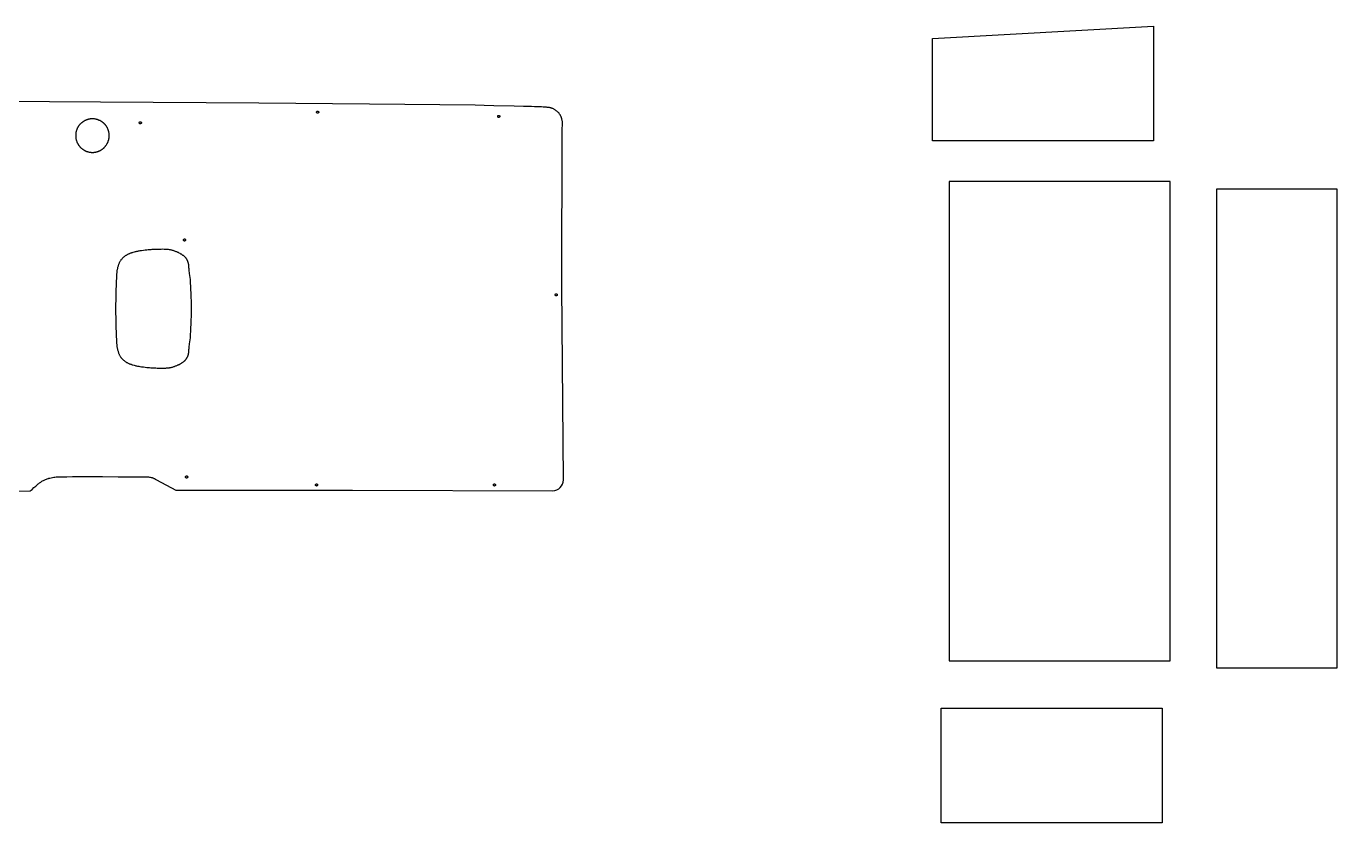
# Model space of a CAD drawing. Extents: x 436 to 6820, y 295 to 5562.
# Drawn here: x 4359 to 6820, y 295 to 1790 of the extents above; entities that cross this region are included whole.
import ezdxf

# ---------------------------------------------------------------- set-up
doc = ezdxf.new("R2010")
doc.units = 0
doc.layers.add('Default_Layer', color=1, linetype='CONTINUOUS')

msp = doc.modelspace()

# ---------------------------------------------------------------- linework, layer by layer
at = {"layer": 'Default_Layer'}
for points in [[(6475.9, 1575.3), (6060.9, 1575.3), (6060.8, 1767.3), (6475.9, 1790.3), (6475.9, 1575.3)], [(4906.3, 1630.9), (4906.5, 1630.9), (4906.7, 1630.9), (4906.9, 1630.8), (4907.1, 1630.8), (4907.3, 1630.7), (4907.4, 1630.6), (4907.6, 1630.5), (4907.7, 1630.4), (4907.9, 1630.2), (4908, 1630.1), (4908.1, 1629.9), (4908.2, 1629.7), (4908.2, 1629.5), (4908.3, 1629.3), (4908.3, 1629.1), (4908.3, 1628.9), (4908.3, 1628.7), (4908.3, 1628.5), (4908.2, 1628.3), (4908.2, 1628.2), (4908.1, 1628), (4908, 1627.8), (4907.9, 1627.7), (4907.7, 1627.5), (4907.6, 1627.4), (4907.4, 1627.3), (4907.3, 1627.2), (4907.1, 1627.1), (4906.9, 1627), (4906.7, 1627), (4906.5, 1626.9), (4906.3, 1626.9), (4906.1, 1626.9), (4905.9, 1627), (4905.7, 1627), (4905.5, 1627.1), (4905.4, 1627.2), (4905.2, 1627.3), (4905, 1627.4), (4904.9, 1627.5), (4904.8, 1627.7), (4904.7, 1627.8), (4904.6, 1628), (4904.5, 1628.2), (4904.4, 1628.3), (4904.4, 1628.5), (4904.3, 1628.7), (4904.3, 1628.9), (4904.3, 1629.1), (4904.4, 1629.3), (4904.4, 1629.5), (4904.5, 1629.7), (4904.6, 1629.9), (4904.7, 1630.1), (4904.8, 1630.2), (4904.9, 1630.4), (4905, 1630.5), (4905.2, 1630.6), (4905.4, 1630.7), (4905.5, 1630.8), (4905.7, 1630.8), (4905.9, 1630.9), (4906.1, 1630.9), (4906.3, 1630.9)], [(4483.5, 1616.4), (4482.7, 1616.4), (4481.8, 1616.4), (4481, 1616.3), (4480.2, 1616.3), (4479.5, 1616.2), (4478.7, 1616.1), (4477.9, 1615.9), (4477.1, 1615.8), (4476.4, 1615.6), (4475.6, 1615.4), (4474.8, 1615.2), (4474.1, 1615), (4473.4, 1614.8), (4472.6, 1614.5), (4471.9, 1614.2), (4471.2, 1613.9), (4470.5, 1613.6), (4469.8, 1613.3), (4469.1, 1613), (4468.5, 1612.6), (4467.8, 1612.2), (4467.1, 1611.9), (4466.5, 1611.5), (4465.9, 1611), (4465.2, 1610.6), (4464.6, 1610.2), (4464, 1609.7), (4463.4, 1609.2), (4462.9, 1608.7), (4462.3, 1608.2), (4461.7, 1607.7), (4461.2, 1607.2), (4460.7, 1606.7), (4460.1, 1606.1), (4459.6, 1605.5), (4459.2, 1605), (4458.7, 1604.4), (4458.2, 1603.8), (4457.8, 1603.2), (4457.3, 1602.5), (4456.9, 1601.9), (4456.5, 1601.3), (4456.1, 1600.6), (4455.8, 1599.9), (4455.4, 1599.3), (4455.1, 1598.6), (4454.7, 1597.9), (4454.4, 1597.2), (4454.2, 1596.5), (4453.9, 1595.8), (4453.6, 1595), (4453.4, 1594.3), (4453.2, 1593.5), (4453, 1592.8), (4452.8, 1592), (4452.6, 1591.3), (4452.5, 1590.5), (4452.3, 1589.7), (4452.2, 1588.9), (4452.1, 1588.1), (4452.1, 1587.3), (4452, 1586.5), (4452, 1585.7), (4452, 1584.9), (4452, 1584.1), (4452, 1583.3), (4452.1, 1582.5), (4452.1, 1581.7), (4452.2, 1580.9), (4452.3, 1580.1), (4452.5, 1579.3), (4452.6, 1578.6), (4452.8, 1577.8), (4453, 1577.1), (4453.2, 1576.3), (4453.4, 1575.6), (4453.6, 1574.8), (4453.9, 1574.1), (4454.2, 1573.4), (4454.4, 1572.7), (4454.7, 1572), (4455.1, 1571.3), (4455.4, 1570.6), (4455.8, 1569.9), (4456.1, 1569.2), (4456.5, 1568.6), (4456.9, 1567.9), (4457.3, 1567.3), (4457.8, 1566.7), (4458.2, 1566.1), (4458.7, 1565.5), (4459.2, 1564.9), (4459.6, 1564.3), (4460.1, 1563.7), (4460.7, 1563.2), (4461.2, 1562.6), (4461.7, 1562.1), (4462.3, 1561.6), (4462.9, 1561.1), (4463.4, 1560.6), (4464, 1560.1), (4464.6, 1559.7), (4465.2, 1559.2), (4465.9, 1558.8), (4466.5, 1558.4), (4467.1, 1558), (4467.8, 1557.6), (4468.5, 1557.2), (4469.1, 1556.9), (4469.8, 1556.5), (4470.5, 1556.2), (4471.2, 1555.9), (4471.9, 1555.6), (4472.6, 1555.3), (4473.4, 1555.1), (4474.1, 1554.8), (4474.8, 1554.6), (4475.6, 1554.4), (4476.4, 1554.2), (4477.1, 1554.1), (4477.9, 1553.9), (4478.7, 1553.8), (4479.5, 1553.7), (4480.2, 1553.6), (4481, 1553.5), (4481.8, 1553.5), (4482.7, 1553.4), (4483.5, 1553.4), (4484.3, 1553.4), (4485.1, 1553.5), (4485.9, 1553.5), (4486.7, 1553.6), (4487.5, 1553.7), (4488.3, 1553.8), (4489, 1553.9), (4489.8, 1554.1), (4490.6, 1554.2), (4491.3, 1554.4), (4492.1, 1554.6), (4492.8, 1554.8), (4493.6, 1555.1), (4494.3, 1555.3), (4495, 1555.6), (4495.7, 1555.9), (4496.4, 1556.2), (4497.1, 1556.5), (4497.8, 1556.9), (4498.5, 1557.2), (4499.1, 1557.6), (4499.8, 1558), (4500.4, 1558.4), (4501.1, 1558.8), (4501.7, 1559.2), (4502.3, 1559.7), (4502.9, 1560.1), (4503.5, 1560.6), (4504.1, 1561.1), (4504.6, 1561.6), (4505.2, 1562.1), (4505.7, 1562.6), (4506.3, 1563.2), (4506.8, 1563.7), (4507.3, 1564.3), (4507.8, 1564.9), (4508.2, 1565.5), (4508.7, 1566.1), (4509.2, 1566.7), (4509.6, 1567.3), (4510, 1567.9), (4510.4, 1568.6), (4510.8, 1569.2), (4511.2, 1569.9), (4511.5, 1570.6), (4511.9, 1571.3), (4512.2, 1572), (4512.5, 1572.7), (4512.8, 1573.4), (4513.1, 1574.1), (4513.3, 1574.8), (4513.5, 1575.6), (4513.8, 1576.3), (4514, 1577.1), (4514.2, 1577.8), (4514.3, 1578.6), (4514.5, 1579.3), (4514.6, 1580.1), (4514.7, 1580.9), (4514.8, 1581.7), (4514.9, 1582.5), (4514.9, 1583.3), (4515, 1584.1), (4515, 1584.9), (4515, 1585.7), (4514.9, 1586.5), (4514.9, 1587.3), (4514.8, 1588.1), (4514.7, 1588.9), (4514.6, 1589.7), (4514.5, 1590.5), (4514.3, 1591.3), (4514.2, 1592), (4514, 1592.8), (4513.8, 1593.5), (4513.5, 1594.3), (4513.3, 1595), (4513.1, 1595.8), (4512.8, 1596.5), (4512.5, 1597.2), (4512.2, 1597.9), (4511.9, 1598.6), (4511.5, 1599.3), (4511.2, 1599.9), (4510.8, 1600.6), (4510.4, 1601.3), (4510, 1601.9), (4509.6, 1602.5), (4509.2, 1603.2), (4508.7, 1603.8), (4508.2, 1604.4), (4507.8, 1605), (4507.3, 1605.5), (4506.8, 1606.1), (4506.3, 1606.7), (4505.7, 1607.2), (4505.2, 1607.7), (4504.6, 1608.2), (4504.1, 1608.7), (4503.5, 1609.2), (4502.9, 1609.7), (4502.3, 1610.2), (4501.7, 1610.6), (4501.1, 1611), (4500.4, 1611.5), (4499.8, 1611.9), (4499.1, 1612.2), (4498.5, 1612.6), (4497.8, 1613), (4497.1, 1613.3), (4496.4, 1613.6), (4495.7, 1613.9), (4495, 1614.2), (4494.3, 1614.5), (4493.6, 1614.8), (4492.8, 1615), (4492.1, 1615.2), (4491.3, 1615.4), (4490.6, 1615.6), (4489.8, 1615.8), (4489, 1615.9), (4488.3, 1616.1), (4487.5, 1616.2), (4486.7, 1616.3), (4485.9, 1616.3), (4485.1, 1616.4), (4484.3, 1616.4), (4483.5, 1616.4)], [(4573.3, 1610.9), (4573.5, 1610.9), (4573.7, 1610.9), (4573.9, 1610.8), (4574.1, 1610.8), (4574.3, 1610.7), (4574.4, 1610.6), (4574.6, 1610.5), (4574.7, 1610.4), (4574.9, 1610.2), (4575, 1610.1), (4575.1, 1609.9), (4575.2, 1609.7), (4575.2, 1609.5), (4575.3, 1609.3), (4575.3, 1609.1), (4575.3, 1608.9), (4575.3, 1608.7), (4575.3, 1608.5), (4575.2, 1608.3), (4575.2, 1608.2), (4575.1, 1608), (4575, 1607.8), (4574.9, 1607.7), (4574.7, 1607.5), (4574.6, 1607.4), (4574.4, 1607.3), (4574.3, 1607.2), (4574.1, 1607.1), (4573.9, 1607), (4573.7, 1607), (4573.5, 1606.9), (4573.3, 1606.9), (4573.1, 1606.9), (4572.9, 1607), (4572.7, 1607), (4572.5, 1607.1), (4572.4, 1607.2), (4572.2, 1607.3), (4572, 1607.4), (4571.9, 1607.5), (4571.8, 1607.7), (4571.7, 1607.8), (4571.6, 1608), (4571.5, 1608.2), (4571.4, 1608.3), (4571.4, 1608.5), (4571.3, 1608.7), (4571.3, 1608.9), (4571.3, 1609.1), (4571.4, 1609.3), (4571.4, 1609.5), (4571.5, 1609.7), (4571.6, 1609.9), (4571.7, 1610.1), (4571.8, 1610.2), (4571.9, 1610.4), (4572, 1610.5), (4572.2, 1610.6), (4572.4, 1610.7), (4572.5, 1610.8), (4572.7, 1610.8), (4572.9, 1610.9), (4573.1, 1610.9), (4573.3, 1610.9)], [(5246.3, 1622.9), (5246.5, 1622.9), (5246.7, 1622.9), (5246.9, 1622.8), (5247.1, 1622.8), (5247.3, 1622.7), (5247.4, 1622.6), (5247.6, 1622.5), (5247.7, 1622.4), (5247.9, 1622.2), (5248, 1622.1), (5248.1, 1621.9), (5248.2, 1621.7), (5248.2, 1621.5), (5248.3, 1621.3), (5248.3, 1621.1), (5248.3, 1620.9), (5248.3, 1620.7), (5248.3, 1620.5), (5248.2, 1620.3), (5248.2, 1620.2), (5248.1, 1620), (5248, 1619.8), (5247.9, 1619.7), (5247.7, 1619.5), (5247.6, 1619.4), (5247.4, 1619.3), (5247.3, 1619.2), (5247.1, 1619.1), (5246.9, 1619), (5246.7, 1619), (5246.5, 1618.9), (5246.3, 1618.9), (5246.1, 1618.9), (5245.9, 1619), (5245.7, 1619), (5245.5, 1619.1), (5245.4, 1619.2), (5245.2, 1619.3), (5245, 1619.4), (5244.9, 1619.5), (5244.8, 1619.7), (5244.7, 1619.8), (5244.6, 1620), (5244.5, 1620.2), (5244.4, 1620.3), (5244.4, 1620.5), (5244.3, 1620.7), (5244.3, 1620.9), (5244.3, 1621.1), (5244.4, 1621.3), (5244.4, 1621.5), (5244.5, 1621.7), (5244.6, 1621.9), (5244.7, 1622.1), (5244.8, 1622.2), (5244.9, 1622.4), (5245, 1622.5), (5245.2, 1622.6), (5245.4, 1622.7), (5245.5, 1622.8), (5245.7, 1622.8), (5245.9, 1622.9), (5246.1, 1622.9), (5246.3, 1622.9)], [(6507.2, 599), (6507.2, 1499), (6092.2, 1499), (6092.2, 599), (6507.2, 599)], [(6594.8, 1484.7), (6819.8, 1484.7), (6819.8, 584.7), (6594.8, 584.7), (6594.8, 1484.7)], [(4656.3, 1390.9), (4656.5, 1390.9), (4656.7, 1390.9), (4656.9, 1390.8), (4657.1, 1390.8), (4657.3, 1390.7), (4657.4, 1390.6), (4657.6, 1390.5), (4657.7, 1390.4), (4657.9, 1390.2), (4658, 1390.1), (4658.1, 1389.9), (4658.2, 1389.7), (4658.2, 1389.5), (4658.3, 1389.3), (4658.3, 1389.1), (4658.3, 1388.9), (4658.3, 1388.7), (4658.3, 1388.5), (4658.2, 1388.3), (4658.2, 1388.2), (4658.1, 1388), (4658, 1387.8), (4657.9, 1387.7), (4657.7, 1387.5), (4657.6, 1387.4), (4657.4, 1387.3), (4657.3, 1387.2), (4657.1, 1387.1), (4656.9, 1387), (4656.7, 1387), (4656.5, 1386.9), (4656.3, 1386.9), (4656.1, 1386.9), (4655.9, 1387), (4655.7, 1387), (4655.5, 1387.1), (4655.4, 1387.2), (4655.2, 1387.3), (4655, 1387.4), (4654.9, 1387.5), (4654.8, 1387.7), (4654.7, 1387.8), (4654.6, 1388), (4654.5, 1388.2), (4654.4, 1388.3), (4654.4, 1388.5), (4654.3, 1388.7), (4654.3, 1388.9), (4654.3, 1389.1), (4654.4, 1389.3), (4654.4, 1389.5), (4654.5, 1389.7), (4654.6, 1389.9), (4654.7, 1390.1), (4654.8, 1390.2), (4654.9, 1390.4), (4655, 1390.5), (4655.2, 1390.6), (4655.4, 1390.7), (4655.5, 1390.8), (4655.7, 1390.8), (4655.9, 1390.9), (4656.1, 1390.9), (4656.3, 1390.9)], [(4526.9, 1259.6), (4526.9, 1254.9), (4527, 1250), (4527.1, 1244.7), (4527.2, 1239.3), (4527.3, 1233.8), (4527.5, 1228.2), (4527.6, 1222.7), (4527.8, 1217.3), (4528, 1212.2), (4528.3, 1207.3), (4528.5, 1202.8), (4528.7, 1198.7), (4528.9, 1195.1), (4529.1, 1192.2), (4529.3, 1190.9), (4529.4, 1189.9), (4529.5, 1189), (4529.6, 1188.3), (4529.8, 1187.2), (4530, 1186), (4530.3, 1184.8), (4530.5, 1183.6), (4530.8, 1182.4), (4531.2, 1181.2), (4531.5, 1180.1), (4531.8, 1178.9), (4532.2, 1177.7), (4532.6, 1176.6), (4533, 1175.5), (4533.4, 1174.5), (4533.9, 1173.4), (4534.4, 1172.5), (4534.9, 1171.5), (4535.4, 1170.7), (4535.9, 1169.8), (4536.5, 1169), (4537.1, 1168.2), (4537.7, 1167.4), (4538.4, 1166.7), (4539.1, 1166), (4539.8, 1165.2), (4540.5, 1164.5), (4541.2, 1163.9), (4542, 1163.2), (4542.8, 1162.6), (4543.5, 1161.9), (4544.3, 1161.3), (4545.2, 1160.8), (4546, 1160.2), (4546.8, 1159.6), (4547.7, 1159.1), (4548.6, 1158.6), (4549.5, 1158.1), (4550.5, 1157.6), (4551.6, 1157.2), (4552.6, 1156.7), (4553.7, 1156.3), (4554.8, 1155.9), (4556, 1155.5), (4557.1, 1155.1), (4558.2, 1154.7), (4559.4, 1154.4), (4561.7, 1153.7), (4563.9, 1153.1), (4565.1, 1152.8), (4566.4, 1152.5), (4567.8, 1152.2), (4569.3, 1152), (4570.8, 1151.7), (4572.5, 1151.5), (4575.8, 1151), (4579.2, 1150.5), (4582.4, 1150.1), (4585.4, 1149.8), (4588.1, 1149.5), (4590.5, 1149.3), (4592.9, 1149.1), (4595.3, 1148.9), (4597.8, 1148.8), (4600.2, 1148.7), (4602.6, 1148.6), (4605, 1148.5), (4607.5, 1148.5), (4612.7, 1148.4), (4615.5, 1148.4), (4618.4, 1148.4), (4619.8, 1148.5), (4621.3, 1148.5), (4622.6, 1148.6), (4624, 1148.7), (4625.3, 1148.8), (4626.6, 1148.9), (4627.9, 1149.1), (4629, 1149.3), (4630.2, 1149.5), (4631.4, 1149.8), (4632.6, 1150.1), (4633.8, 1150.4), (4635, 1150.8), (4636.2, 1151.2), (4637.4, 1151.6), (4638.5, 1152), (4639.7, 1152.4), (4640.8, 1152.8), (4641.9, 1153.3), (4642.9, 1153.7), (4643.9, 1154.2), (4644.9, 1154.6), (4645.7, 1155), (4646.5, 1155.4), (4648.1, 1156.2), (4649.7, 1157.1), (4650.4, 1157.6), (4651.2, 1158.1), (4652, 1158.6), (4652.7, 1159.1), (4653.4, 1159.6), (4654.2, 1160.2), (4654.8, 1160.7), (4655.5, 1161.2), (4656.1, 1161.8), (4656.7, 1162.3), (4657.3, 1162.9), (4657.8, 1163.4), (4658.3, 1163.9), (4658.7, 1164.5), (4659.2, 1165.1), (4659.6, 1165.7), (4660.1, 1166.4), (4660.5, 1167), (4660.9, 1167.7), (4661.3, 1168.3), (4661.6, 1169), (4662, 1169.6), (4662.3, 1170.3), (4662.6, 1170.9), (4662.9, 1171.6), (4663.1, 1172.2), (4663.3, 1172.8), (4663.5, 1173.4), (4663.7, 1174), (4663.9, 1174.6), (4664, 1175.2), (4664.1, 1175.8), (4664.1, 1176.4), (4664.2, 1177.1), (4664.3, 1178.3), (4664.4, 1180.8), (4664.4, 1182), (4664.5, 1182.6), (4664.6, 1183.3), (4664.8, 1184.9), (4665.1, 1187.4), (4666, 1193.8), (4666.5, 1197.5), (4666.9, 1201.2), (4667.3, 1204.9), (4667.5, 1206.6), (4667.6, 1208.2), (4667.7, 1209.9), (4667.9, 1212.1), (4668.2, 1217.4), (4668.5, 1223.7), (4668.7, 1230.7), (4669, 1238.1), (4669.2, 1245.7), (4669.2, 1249.4), (4669.3, 1253.1), (4669.3, 1256.6), (4669.3, 1259.9), (4669.3, 1263.2), (4669.3, 1266.7), (4669.2, 1270.3), (4669.2, 1274.1), (4669, 1281.6), (4668.7, 1289.1), (4668.5, 1296.1), (4668.2, 1302.4), (4667.9, 1307.7), (4667.7, 1309.8), (4667.6, 1311.6), (4667.5, 1313.2), (4667.3, 1314.9), (4666.9, 1318.5), (4666.5, 1322.3), (4666, 1325.9), (4665.1, 1332.4), (4664.8, 1334.8), (4664.6, 1336.5), (4664.5, 1337.1), (4664.4, 1337.7), (4664.4, 1339), (4664.3, 1341.5), (4664.2, 1342.7), (4664.1, 1343.3), (4664.1, 1343.9), (4664, 1344.5), (4663.9, 1345.1), (4663.7, 1345.7), (4663.5, 1346.3), (4663.3, 1346.9), (4663.1, 1347.5), (4662.9, 1348.2), (4662.6, 1348.8), (4662.3, 1349.5), (4662, 1350.1), (4661.6, 1350.8), (4661.3, 1351.5), (4660.9, 1352.1), (4660.5, 1352.8), (4660.1, 1353.4), (4659.6, 1354), (4659.2, 1354.7), (4658.7, 1355.2), (4658.3, 1355.8), (4657.8, 1356.4), (4657.3, 1356.9), (4656.7, 1357.4), (4656.1, 1358), (4655.5, 1358.5), (4654.8, 1359.1), (4654.2, 1359.6), (4653.4, 1360.1), (4652.7, 1360.6), (4652, 1361.2), (4651.2, 1361.7), (4650.4, 1362.2), (4649.7, 1362.6), (4648.1, 1363.5), (4646.5, 1364.4), (4645.7, 1364.8), (4644.9, 1365.2), (4643.9, 1365.6), (4642.9, 1366), (4641.9, 1366.5), (4640.8, 1366.9), (4639.7, 1367.4), (4638.5, 1367.8), (4637.4, 1368.2), (4636.2, 1368.6), (4635, 1369), (4633.8, 1369.3), (4632.6, 1369.7), (4631.4, 1370), (4630.2, 1370.2), (4629, 1370.5), (4627.9, 1370.7), (4626.6, 1370.8), (4625.3, 1371), (4624, 1371.1), (4622.6, 1371.2), (4621.3, 1371.2), (4619.8, 1371.3), (4618.4, 1371.3), (4615.5, 1371.4), (4612.7, 1371.3), (4607.5, 1371.3), (4605, 1371.3), (4602.6, 1371.2), (4600.2, 1371.1), (4597.8, 1371), (4595.3, 1370.8), (4592.9, 1370.7), (4590.5, 1370.5), (4588.1, 1370.2), (4585.4, 1370), (4582.4, 1369.6), (4579.2, 1369.2), (4575.8, 1368.8), (4572.5, 1368.3), (4570.8, 1368.1), (4569.3, 1367.8), (4567.8, 1367.5), (4566.4, 1367.2), (4565.1, 1367), (4563.9, 1366.7), (4561.7, 1366.1), (4559.4, 1365.4), (4558.2, 1365), (4557.1, 1364.7), (4556, 1364.3), (4554.8, 1363.9), (4553.7, 1363.5), (4552.6, 1363), (4551.6, 1362.6), (4550.5, 1362.1), (4549.5, 1361.6), (4548.6, 1361.2), (4547.7, 1360.6), (4546.8, 1360.1), (4546, 1359.6), (4545.2, 1359), (4544.3, 1358.4), (4543.5, 1357.8), (4542.8, 1357.2), (4542, 1356.6), (4541.2, 1355.9), (4540.5, 1355.2), (4539.8, 1354.5), (4539.1, 1353.8), (4538.4, 1353.1), (4537.7, 1352.3), (4537.1, 1351.5), (4536.5, 1350.8), (4535.9, 1349.9), (4535.4, 1349.1), (4534.9, 1348.2), (4534.4, 1347.3), (4533.9, 1346.3), (4533.4, 1345.3), (4533, 1344.3), (4532.6, 1343.2), (4532.2, 1342), (4531.8, 1340.9), (4531.5, 1339.7), (4531.2, 1338.5), (4530.8, 1337.3), (4530.5, 1336.1), (4530.3, 1334.9), (4530, 1333.8), (4529.8, 1332.6), (4529.6, 1331.4), (4529.5, 1330.8), (4529.4, 1329.9), (4529.3, 1328.8), (4529.1, 1327.6), (4528.9, 1324.6), (4528.7, 1321), (4528.5, 1316.8), (4528.3, 1312.3), (4528, 1307.3), (4527.8, 1302.1), (4527.6, 1296.7), (4527.5, 1291.2), (4527.3, 1285.6), (4527.2, 1280), (4527.1, 1274.5), (4527, 1269.2), (4526.9, 1264.2), (4526.9, 1259.6)], [(5354.3, 1287.9), (5354.5, 1287.9), (5354.7, 1287.9), (5354.9, 1287.8), (5355.1, 1287.8), (5355.3, 1287.7), (5355.4, 1287.6), (5355.6, 1287.5), (5355.7, 1287.4), (5355.9, 1287.2), (5356, 1287.1), (5356.1, 1286.9), (5356.2, 1286.7), (5356.2, 1286.5), (5356.3, 1286.3), (5356.3, 1286.1), (5356.3, 1285.9), (5356.3, 1285.7), (5356.3, 1285.5), (5356.2, 1285.3), (5356.2, 1285.2), (5356.1, 1285), (5356, 1284.8), (5355.9, 1284.7), (5355.7, 1284.5), (5355.6, 1284.4), (5355.4, 1284.3), (5355.3, 1284.2), (5355.1, 1284.1), (5354.9, 1284), (5354.7, 1284), (5354.5, 1283.9), (5354.3, 1283.9), (5354.1, 1283.9), (5353.9, 1284), (5353.7, 1284), (5353.5, 1284.1), (5353.4, 1284.2), (5353.2, 1284.3), (5353, 1284.4), (5352.9, 1284.5), (5352.8, 1284.7), (5352.7, 1284.8), (5352.6, 1285), (5352.5, 1285.2), (5352.4, 1285.3), (5352.4, 1285.5), (5352.3, 1285.7), (5352.3, 1285.9), (5352.3, 1286.1), (5352.4, 1286.3), (5352.4, 1286.5), (5352.5, 1286.7), (5352.6, 1286.9), (5352.7, 1287.1), (5352.8, 1287.2), (5352.9, 1287.4), (5353, 1287.5), (5353.2, 1287.6), (5353.4, 1287.7), (5353.5, 1287.8), (5353.7, 1287.8), (5353.9, 1287.9), (5354.1, 1287.9), (5354.3, 1287.9)], [(4660.3, 945.9), (4660.5, 945.9), (4660.7, 945.9), (4660.9, 945.8), (4661.1, 945.8), (4661.3, 945.7), (4661.4, 945.6), (4661.6, 945.5), (4661.7, 945.4), (4661.9, 945.2), (4662, 945.1), (4662.1, 944.9), (4662.2, 944.7), (4662.2, 944.5), (4662.3, 944.3), (4662.3, 944.1), (4662.3, 943.9), (4662.3, 943.7), (4662.3, 943.5), (4662.2, 943.3), (4662.2, 943.2), (4662.1, 943), (4662, 942.8), (4661.9, 942.7), (4661.7, 942.5), (4661.6, 942.4), (4661.4, 942.3), (4661.3, 942.2), (4661.1, 942.1), (4660.9, 942), (4660.7, 942), (4660.5, 941.9), (4660.3, 941.9), (4660.1, 941.9), (4659.9, 942), (4659.7, 942), (4659.5, 942.1), (4659.4, 942.2), (4659.2, 942.3), (4659, 942.4), (4658.9, 942.5), (4658.8, 942.7), (4658.7, 942.8), (4658.6, 943), (4658.5, 943.2), (4658.4, 943.3), (4658.4, 943.5), (4658.3, 943.7), (4658.3, 943.9), (4658.3, 944.1), (4658.4, 944.3), (4658.4, 944.5), (4658.5, 944.7), (4658.6, 944.9), (4658.7, 945.1), (4658.8, 945.2), (4658.9, 945.4), (4659, 945.5), (4659.2, 945.6), (4659.4, 945.7), (4659.5, 945.8), (4659.7, 945.8), (4659.9, 945.9), (4660.1, 945.9), (4660.3, 945.9)], [(4904.3, 930.9), (4904.5, 930.9), (4904.7, 930.9), (4904.9, 930.8), (4905.1, 930.8), (4905.3, 930.7), (4905.4, 930.6), (4905.6, 930.5), (4905.7, 930.4), (4905.9, 930.2), (4906, 930.1), (4906.1, 929.9), (4906.2, 929.7), (4906.2, 929.5), (4906.3, 929.3), (4906.3, 929.1), (4906.3, 928.9), (4906.3, 928.7), (4906.3, 928.5), (4906.2, 928.3), (4906.2, 928.2), (4906.1, 928), (4906, 927.8), (4905.9, 927.7), (4905.7, 927.5), (4905.6, 927.4), (4905.4, 927.3), (4905.3, 927.2), (4905.1, 927.1), (4904.9, 927), (4904.7, 927), (4904.5, 926.9), (4904.3, 926.9), (4904.1, 926.9), (4903.9, 927), (4903.7, 927), (4903.5, 927.1), (4903.4, 927.2), (4903.2, 927.3), (4903, 927.4), (4902.9, 927.5), (4902.8, 927.7), (4902.7, 927.8), (4902.6, 928), (4902.5, 928.2), (4902.4, 928.3), (4902.4, 928.5), (4902.3, 928.7), (4902.3, 928.9), (4902.3, 929.1), (4902.4, 929.3), (4902.4, 929.5), (4902.5, 929.7), (4902.6, 929.9), (4902.7, 930.1), (4902.8, 930.2), (4902.9, 930.4), (4903, 930.5), (4903.2, 930.6), (4903.4, 930.7), (4903.5, 930.8), (4903.7, 930.8), (4903.9, 930.9), (4904.1, 930.9), (4904.3, 930.9)], [(5238.3, 930.9), (5238.5, 930.9), (5238.7, 930.9), (5238.9, 930.8), (5239.1, 930.8), (5239.3, 930.7), (5239.4, 930.6), (5239.6, 930.5), (5239.7, 930.4), (5239.9, 930.2), (5240, 930.1), (5240.1, 929.9), (5240.2, 929.7), (5240.2, 929.5), (5240.3, 929.3), (5240.3, 929.1), (5240.3, 928.9), (5240.3, 928.7), (5240.3, 928.5), (5240.2, 928.3), (5240.2, 928.2), (5240.1, 928), (5240, 927.8), (5239.9, 927.7), (5239.7, 927.5), (5239.6, 927.4), (5239.4, 927.3), (5239.3, 927.2), (5239.1, 927.1), (5238.9, 927), (5238.7, 927), (5238.5, 926.9), (5238.3, 926.9), (5238.1, 926.9), (5237.9, 927), (5237.7, 927), (5237.5, 927.1), (5237.4, 927.2), (5237.2, 927.3), (5237, 927.4), (5236.9, 927.5), (5236.8, 927.7), (5236.7, 927.8), (5236.6, 928), (5236.5, 928.2), (5236.4, 928.3), (5236.4, 928.5), (5236.3, 928.7), (5236.3, 928.9), (5236.3, 929.1), (5236.4, 929.3), (5236.4, 929.5), (5236.5, 929.7), (5236.6, 929.9), (5236.7, 930.1), (5236.8, 930.2), (5236.9, 930.4), (5237, 930.5), (5237.2, 930.6), (5237.4, 930.7), (5237.5, 930.8), (5237.7, 930.8), (5237.9, 930.9), (5238.1, 930.9), (5238.3, 930.9)], [(6492, 509.6), (6492, 294.6), (6077, 294.6), (6077, 509.6), (6492, 509.6)]]:
    msp.add_lwpolyline(points, close=True, dxfattribs=at)
msp.add_lwpolyline([(4311.6, 917.6), (4366.8, 917.7), (4370.2, 920.7), (4373.7, 923.9), (4377, 926.8), (4378.4, 928.1), (4379.7, 929.1), (4381.8, 930.9), (4382.9, 931.8), (4384.1, 932.7), (4385.2, 933.5), (4386.3, 934.3), (4387.5, 935.1), (4388.1, 935.5), (4388.7, 935.9), (4390, 936.6), (4391.3, 937.3), (4392.7, 938), (4394.1, 938.7), (4395.6, 939.4), (4397.1, 940), (4398.6, 940.5), (4400.1, 941), (4400.9, 941.3), (4401.8, 941.5), (4402.7, 941.8), (4403.8, 942), (4405.9, 942.5), (4408.3, 942.9), (4410.7, 943.4), (4413.1, 943.7), (4415.5, 944.1), (4416.7, 944.2), (4417.9, 944.3), (4418.9, 944.4), (4420.7, 944.4), (4426.6, 944.5), (4435.2, 944.5), (4446, 944.6), (4458.5, 944.6), (4472.4, 944.6), (4502.2, 944.6), (4531.8, 944.5), (4557.7, 944.4), (4576.2, 944.4), (4581.6, 944.3), (4583.7, 944.3), (4585.5, 944.2), (4587.2, 944.1), (4589, 943.9), (4590.5, 943.7), (4592, 943.5), (4593.5, 943.2), (4594.2, 943.1), (4594.9, 942.9), (4595.7, 942.7), (4596.4, 942.5), (4596.7, 942.4), (4597.1, 942.2), (4598, 941.8), (4598.9, 941.3), (4599.8, 940.8), (4601.7, 939.7), (4602.7, 939.2), (4603.6, 938.7), (4640.2, 918.9), (4971.5, 918.9), (5347.7, 918.2), (5347.7, 918.2, 0.417354), (5367.7, 938.4), (5364.5, 1301.1), (5365.5, 1595.5), (5365.5, 1596.6), (5365.6, 1597.8), (5365.7, 1600.1), (5365.8, 1602.5), (5365.9, 1604.8), (5366, 1606), (5366, 1607.1), (5366, 1608.2), (5366, 1609.3), (5365.9, 1610.4), (5365.8, 1611.4), (5365.7, 1612.4), (5365.5, 1613.3), (5365.3, 1614.2), (5365.1, 1615.1), (5364.9, 1616), (5364.6, 1616.9), (5364.3, 1617.8), (5364, 1618.7), (5363.7, 1619.6), (5363.3, 1620.5), (5363, 1621.3), (5362.6, 1622.2), (5362.1, 1623), (5361.7, 1623.8), (5361.2, 1624.6), (5360.7, 1625.4), (5360.1, 1626.2), (5359.6, 1626.9), (5359, 1627.6), (5358.3, 1628.3), (5357.6, 1629), (5356.8, 1629.7), (5356.1, 1630.4), (5355.2, 1631.1), (5354.4, 1631.7), (5353.5, 1632.3), (5352.6, 1632.9), (5351.7, 1633.5), (5350.8, 1634.1), (5349.8, 1634.6), (5348.9, 1635.1), (5347.9, 1635.6), (5346.9, 1636), (5346, 1636.4), (5345.5, 1636.5), (5344.9, 1636.7), (5344.4, 1636.9), (5343.8, 1637), (5342.6, 1637.3), (5341.4, 1637.5), (5340.1, 1637.7), (5338.7, 1637.9), (5337.3, 1638), (5335.8, 1638.2), (5334.3, 1638.3), (5332.8, 1638.4), (5329.8, 1638.5), (5326.9, 1638.7), (5324.1, 1638.9), (5321.9, 1639), (5318.4, 1639.1), (5313.6, 1639.2), (5307.6, 1639.4), (5293, 1639.8), (5275.6, 1640.2), (5237.3, 1641), (5218.7, 1641.4), (5202.1, 1641.8), (5003.8, 1643.7), (4795.8, 1646.1), (4498.4, 1647.8), (4306.4, 1648.7)], format="xyb", dxfattribs=at)

doc.saveas('drawing.dxf')
